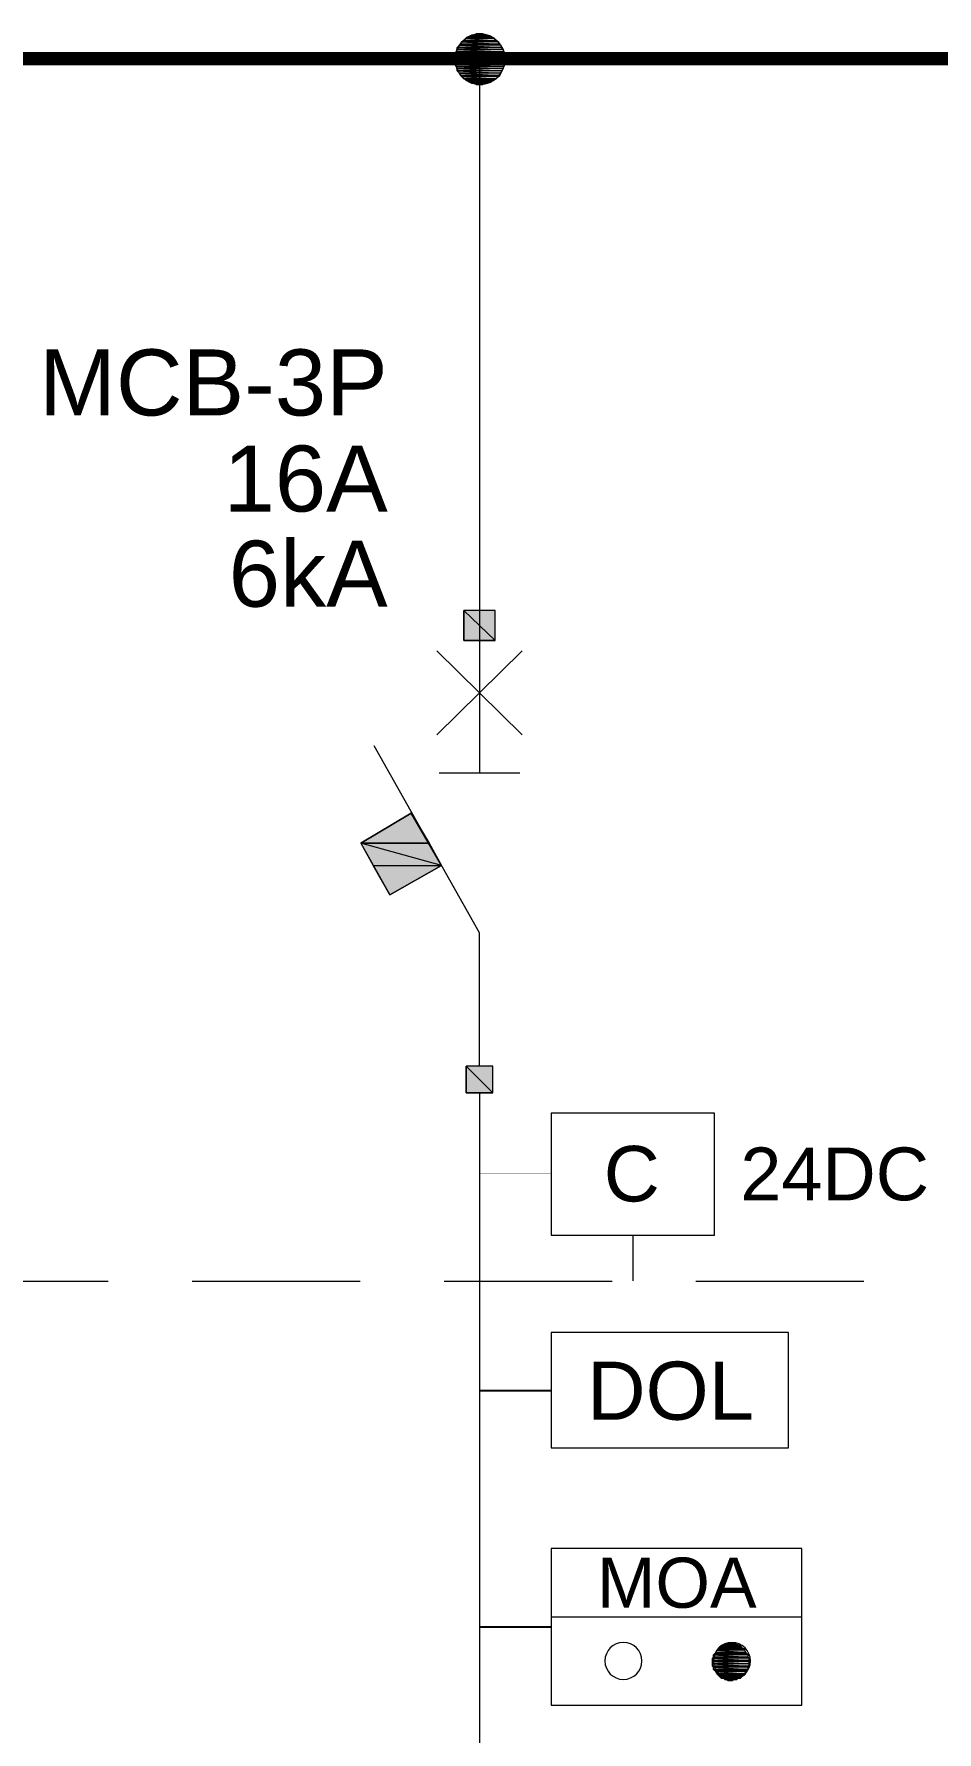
# Model space of a CAD drawing. Header units: millimetres. Extents: x -33055 to 42243, y -56860 to 24450.
# Drawn here: x 17980 to 21395, y 8545 to 14967 of the extents above; entities that cross this region are included whole.
import ezdxf
from ezdxf.enums import TextEntityAlignment as Align

# ---------------------------------------------------------------- set-up
doc = ezdxf.new("R2010")
doc.units = ezdxf.units.MM
for name, color, linetype in [('E-BUSBAR', 7, 'Continuous'), ('E-CTRL', 7, 'Continuous'), ('E-LEADER', 7, 'Continuous'), ('E-SLD', 7, 'Continuous'), ('E-TEXT', 7, 'Continuous')]:
    doc.layers.add(name, color=color, linetype=linetype)
doc.styles.add('ARIAL', font='arial.ttf')

msp = doc.modelspace()

# ---------------------------------------------------------------- hatches: boundary and pattern name
at = {"layer": 'E-SLD'}
h = msp.add_hatch(color=7, dxfattribs=at)
h.dxf.hatch_style = 1
h.paths.add_polyline_path([(19677.2, 14967), (19651.8, 14967), (19689.9, 14962.8), (19677.2, 14967)])
h.paths.add_polyline_path([(19651.8, 14967), (19689.9, 14962.8), (19647.5, 14962.8), (19651.8, 14967)])
h = msp.add_hatch(color=7, dxfattribs=at)
h.dxf.hatch_style = 1
h.paths.add_polyline_path([(19668.7, 14967), (19677.2, 14967), (19651.8, 14967), (19668.7, 14967)])
h = msp.add_hatch(color=7, dxfattribs=at)
h.dxf.hatch_style = 1
h.paths.add_polyline_path([(19757.6, 14899.3), (19575.6, 14899.3), (19757.6, 14890.8), (19757.6, 14899.3)])
h.paths.add_polyline_path([(19575.6, 14899.3), (19757.6, 14890.8), (19571.3, 14890.8), (19575.6, 14899.3)])
h = msp.add_hatch(color=7, dxfattribs=at)
h.dxf.hatch_style = 1
h.paths.add_polyline_path([(19753.4, 14907.8), (19579.8, 14907.8), (19757.6, 14899.3), (19753.4, 14907.8)])
h.paths.add_polyline_path([(19579.8, 14907.8), (19757.6, 14899.3), (19575.6, 14899.3), (19579.8, 14907.8)])
h = msp.add_hatch(color=7, dxfattribs=at)
h.dxf.hatch_style = 1
h.paths.add_polyline_path([(19744.9, 14924.7), (19588.3, 14924.7), (19749.1, 14916.2), (19744.9, 14924.7)])
h.paths.add_polyline_path([(19588.3, 14924.7), (19749.1, 14916.2), (19579.8, 14916.2), (19588.3, 14924.7)])
h = msp.add_hatch(color=7, dxfattribs=at)
h.dxf.hatch_style = 1
h.paths.add_polyline_path([(19749.1, 14916.2), (19579.8, 14916.2), (19753.4, 14907.8), (19749.1, 14916.2)])
h.paths.add_polyline_path([(19579.8, 14916.2), (19753.4, 14907.8), (19579.8, 14907.8), (19579.8, 14916.2)])
h = msp.add_hatch(color=7, dxfattribs=at)
h.dxf.hatch_style = 1
h.paths.add_polyline_path([(19740.7, 14928.9), (19592.5, 14928.9), (19744.9, 14924.7), (19740.7, 14928.9)])
h.paths.add_polyline_path([(19592.5, 14928.9), (19744.9, 14924.7), (19588.3, 14924.7), (19592.5, 14928.9)])
h = msp.add_hatch(color=7, dxfattribs=at)
h.dxf.hatch_style = 1
h.paths.add_polyline_path([(19736.4, 14937.4), (19596.7, 14937.4), (19740.7, 14928.9), (19736.4, 14937.4)])
h.paths.add_polyline_path([(19596.7, 14937.4), (19740.7, 14928.9), (19592.5, 14928.9), (19596.7, 14937.4)])
h = msp.add_hatch(color=7, dxfattribs=at)
h.dxf.hatch_style = 1
h.paths.add_polyline_path([(19728, 14941.6), (19605.2, 14941.6), (19736.4, 14937.4), (19728, 14941.6)])
h.paths.add_polyline_path([(19605.2, 14941.6), (19736.4, 14937.4), (19596.7, 14937.4), (19605.2, 14941.6)])
h = msp.add_hatch(color=7, dxfattribs=at)
h.dxf.hatch_style = 1
h.paths.add_polyline_path([(19719.5, 14950.1), (19613.7, 14950.1), (19728, 14941.6), (19719.5, 14950.1)])
h.paths.add_polyline_path([(19613.7, 14950.1), (19728, 14941.6), (19605.2, 14941.6), (19613.7, 14950.1)])
h = msp.add_hatch(color=7, dxfattribs=at)
h.dxf.hatch_style = 1
h.paths.add_polyline_path([(19711, 14954.3), (19617.9, 14954.3), (19719.5, 14950.1), (19711, 14954.3)])
h.paths.add_polyline_path([(19617.9, 14954.3), (19719.5, 14950.1), (19613.7, 14950.1), (19617.9, 14954.3)])
h = msp.add_hatch(color=7, dxfattribs=at)
h.dxf.hatch_style = 1
h.paths.add_polyline_path([(19706.8, 14958.6), (19626.4, 14958.6), (19711, 14954.3), (19706.8, 14958.6)])
h.paths.add_polyline_path([(19626.4, 14958.6), (19711, 14954.3), (19617.9, 14954.3), (19626.4, 14958.6)])
h = msp.add_hatch(color=7, dxfattribs=at)
h.dxf.hatch_style = 1
h.paths.add_polyline_path([(19694.1, 14962.8), (19634.8, 14962.8), (19706.8, 14958.6), (19694.1, 14962.8)])
h.paths.add_polyline_path([(19634.8, 14962.8), (19706.8, 14958.6), (19626.4, 14958.6), (19634.8, 14962.8)])
h = msp.add_hatch(color=7, dxfattribs=at)
h.dxf.hatch_style = 1
h.paths.add_polyline_path([(19689.9, 14962.8), (19647.5, 14962.8), (19694.1, 14962.8), (19689.9, 14962.8)])
h.paths.add_polyline_path([(19647.5, 14962.8), (19694.1, 14962.8), (19634.8, 14962.8), (19647.5, 14962.8)])
h = msp.add_hatch(color=7, dxfattribs=at)
h.dxf.hatch_style = 1
h.paths.add_polyline_path([(19757.6, 14890.8), (19571.3, 14890.8), (19761.8, 14882.4), (19757.6, 14890.8)])
h.paths.add_polyline_path([(19571.3, 14890.8), (19761.8, 14882.4), (19571.3, 14882.4), (19571.3, 14890.8)])
h = msp.add_hatch(color=7, dxfattribs=at)
h.dxf.hatch_style = 1
h.paths.add_polyline_path([(19761.8, 14882.4), (19571.3, 14882.4), (19761.8, 14869.7), (19761.8, 14882.4)])
h.paths.add_polyline_path([(19571.3, 14882.4), (19761.8, 14869.7), (19571.3, 14869.7), (19571.3, 14882.4)])
h = msp.add_hatch(color=7, dxfattribs=at)
h.dxf.hatch_style = 1
h.paths.add_polyline_path([(19761.8, 14869.7), (19571.3, 14869.7), (19761.8, 14861.2), (19761.8, 14869.7)])
h.paths.add_polyline_path([(19571.3, 14869.7), (19761.8, 14861.2), (19571.3, 14861.2), (19571.3, 14869.7)])
h = msp.add_hatch(color=7, dxfattribs=at)
h.dxf.hatch_style = 1
h.paths.add_polyline_path([(19761.8, 14861.2), (19571.3, 14861.2), (19757.6, 14852.7), (19761.8, 14861.2)])
h.paths.add_polyline_path([(19571.3, 14861.2), (19757.6, 14852.7), (19571.3, 14852.7), (19571.3, 14861.2)])
h = msp.add_hatch(color=7, dxfattribs=at)
h.dxf.hatch_style = 1
h.paths.add_polyline_path([(19757.6, 14852.7), (19571.3, 14852.7), (19757.6, 14844.3), (19757.6, 14852.7)])
h.paths.add_polyline_path([(19571.3, 14852.7), (19757.6, 14844.3), (19575.6, 14844.3), (19571.3, 14852.7)])
h = msp.add_hatch(color=7, dxfattribs=at)
h.dxf.hatch_style = 1
h.paths.add_polyline_path([(19757.6, 14844.3), (19575.6, 14844.3), (19753.4, 14835.8), (19757.6, 14844.3)])
h.paths.add_polyline_path([(19575.6, 14844.3), (19753.4, 14835.8), (19579.8, 14835.8), (19575.6, 14844.3)])
h = msp.add_hatch(color=7, dxfattribs=at)
h.dxf.hatch_style = 1
h.paths.add_polyline_path([(19753.4, 14835.8), (19579.8, 14835.8), (19749.1, 14827.3), (19753.4, 14835.8)])
h.paths.add_polyline_path([(19579.8, 14835.8), (19749.1, 14827.3), (19579.8, 14827.3), (19579.8, 14835.8)])
h = msp.add_hatch(color=7, dxfattribs=at)
h.dxf.hatch_style = 1
h.paths.add_polyline_path([(19749.1, 14827.3), (19579.8, 14827.3), (19744.9, 14818.9), (19749.1, 14827.3)])
h.paths.add_polyline_path([(19579.8, 14827.3), (19744.9, 14818.9), (19588.3, 14818.9), (19579.8, 14827.3)])
h = msp.add_hatch(color=7, dxfattribs=at)
h.dxf.hatch_style = 1
h.paths.add_polyline_path([(19744.9, 14818.9), (19588.3, 14818.9), (19740.7, 14810.4), (19744.9, 14818.9)])
h.paths.add_polyline_path([(19588.3, 14818.9), (19740.7, 14810.4), (19592.5, 14810.4), (19588.3, 14818.9)])
h = msp.add_hatch(color=7, dxfattribs=at)
h.dxf.hatch_style = 1
h.paths.add_polyline_path([(19740.7, 14810.4), (19592.5, 14810.4), (19736.4, 14806.2), (19740.7, 14810.4)])
h.paths.add_polyline_path([(19592.5, 14810.4), (19736.4, 14806.2), (19596.7, 14806.2), (19592.5, 14810.4)])
h = msp.add_hatch(color=7, dxfattribs=at)
h.dxf.hatch_style = 1
h.paths.add_polyline_path([(19736.4, 14806.2), (19596.7, 14806.2), (19728, 14797.7), (19736.4, 14806.2)])
h.paths.add_polyline_path([(19596.7, 14806.2), (19728, 14797.7), (19605.2, 14797.7), (19596.7, 14806.2)])
h = msp.add_hatch(color=7, dxfattribs=at)
h.dxf.hatch_style = 1
h.paths.add_polyline_path([(19728, 14797.7), (19605.2, 14797.7), (19719.5, 14793.5), (19728, 14797.7)])
h.paths.add_polyline_path([(19605.2, 14797.7), (19719.5, 14793.5), (19613.7, 14793.5), (19605.2, 14797.7)])
h = msp.add_hatch(color=7, dxfattribs=at)
h.dxf.hatch_style = 1
h.paths.add_polyline_path([(19719.5, 14793.5), (19613.7, 14793.5), (19711, 14789.2), (19719.5, 14793.5)])
h.paths.add_polyline_path([(19613.7, 14793.5), (19711, 14789.2), (19617.9, 14789.2), (19613.7, 14793.5)])
h = msp.add_hatch(color=7, dxfattribs=at)
h.dxf.hatch_style = 1
h.paths.add_polyline_path([(19711, 14789.2), (19617.9, 14789.2), (19706.8, 14785), (19711, 14789.2)])
h.paths.add_polyline_path([(19617.9, 14789.2), (19706.8, 14785), (19626.4, 14785), (19617.9, 14789.2)])
h = msp.add_hatch(color=7, dxfattribs=at)
h.dxf.hatch_style = 1
h.paths.add_polyline_path([(19706.8, 14785), (19626.4, 14785), (19694.1, 14780.8), (19706.8, 14785)])
h.paths.add_polyline_path([(19626.4, 14785), (19694.1, 14780.8), (19634.8, 14780.8), (19626.4, 14785)])
h = msp.add_hatch(color=7, dxfattribs=at)
h.dxf.hatch_style = 1
h.paths.add_polyline_path([(19694.1, 14780.8), (19634.8, 14780.8), (19689.9, 14780.8), (19694.1, 14780.8)])
h.paths.add_polyline_path([(19634.8, 14780.8), (19689.9, 14780.8), (19647.5, 14780.8), (19634.8, 14780.8)])
h = msp.add_hatch(color=7, dxfattribs=at)
h.dxf.hatch_style = 1
h.paths.add_polyline_path([(19647.5, 14780.8), (19651.8, 14776.5), (19677.2, 14776.5), (19647.5, 14780.8)])
h.paths.add_polyline_path([(19651.8, 14776.5), (19677.2, 14776.5), (19668.7, 14776.5), (19651.8, 14776.5)])
h = msp.add_hatch(color=7, dxfattribs=at)
h.dxf.hatch_style = 1
h.paths.add_polyline_path([(19647.5, 14780.8), (19689.9, 14780.8), (19677.2, 14776.5), (19647.5, 14780.8)])
h = msp.add_hatch(color=7, dxfattribs=at)
h.dxf.hatch_style = 1
h.paths.add_polyline_path([(19723.7, 12786.9), (19605.2, 12786.9), (19723.7, 12672.6), (19723.7, 12786.9)])
h.paths.add_polyline_path([(19605.2, 12786.9), (19723.7, 12672.6), (19605.2, 12672.6), (19605.2, 12786.9)])
h = msp.add_hatch(color=7, dxfattribs=at)
h.dxf.hatch_style = 1
h.paths.add_polyline_path([(19406.2, 12020.6), (19474, 11906.3), (19215.7, 11906.3), (19406.2, 12020.6)])
h = msp.add_hatch(color=7, dxfattribs=at)
h.dxf.hatch_style = 1
h.paths.add_polyline_path([(19215.7, 11906.3), (19262.3, 11821.7), (19520.5, 11821.7), (19215.7, 11906.3)])
h.paths.add_polyline_path([(19262.3, 11821.7), (19520.5, 11821.7), (19325.8, 11711.6), (19262.3, 11821.7)])
h = msp.add_hatch(color=7, dxfattribs=at)
h.dxf.hatch_style = 1
h.paths.add_polyline_path([(19215.7, 11906.3), (19474, 11906.3), (19520.5, 11821.7), (19215.7, 11906.3)])
h = msp.add_hatch(color=7, dxfattribs=at)
h.dxf.hatch_style = 1
h.paths.add_polyline_path([(19715.3, 11063.9), (19613.7, 11063.9), (19715.3, 10962.3), (19715.3, 11063.9)])
h.paths.add_polyline_path([(19613.7, 11063.9), (19715.3, 10962.3), (19613.7, 10962.3), (19613.7, 11063.9)])
h = msp.add_hatch(color=7, dxfattribs=at)
h.dxf.hatch_style = 1
h.paths.add_polyline_path([(20659.3, 8862.6), (20570.4, 8862.6), (20667.8, 8858.3), (20659.3, 8862.6)])
h.paths.add_polyline_path([(20570.4, 8862.6), (20667.8, 8858.3), (20566.2, 8858.3), (20570.4, 8862.6)])
h = msp.add_hatch(color=7, dxfattribs=at)
h.dxf.hatch_style = 1
h.paths.add_polyline_path([(20655.1, 8866.8), (20574.6, 8866.8), (20659.3, 8862.6), (20655.1, 8866.8)])
h.paths.add_polyline_path([(20574.6, 8866.8), (20659.3, 8862.6), (20570.4, 8862.6), (20574.6, 8866.8)])
h = msp.add_hatch(color=7, dxfattribs=at)
h.dxf.hatch_style = 1
h.paths.add_polyline_path([(20650.8, 8871), (20578.9, 8871), (20655.1, 8866.8), (20650.8, 8871)])
h.paths.add_polyline_path([(20578.9, 8871), (20655.1, 8866.8), (20574.6, 8866.8), (20578.9, 8871)])
h = msp.add_hatch(color=7, dxfattribs=at)
h.dxf.hatch_style = 1
h.paths.add_polyline_path([(20642.4, 8875.3), (20587.3, 8875.3), (20650.8, 8871), (20642.4, 8875.3)])
h.paths.add_polyline_path([(20587.3, 8875.3), (20650.8, 8871), (20578.9, 8871), (20587.3, 8875.3)])
h = msp.add_hatch(color=7, dxfattribs=at)
h.dxf.hatch_style = 1
h.paths.add_polyline_path([(20638.1, 8875.3), (20591.6, 8875.3), (20642.4, 8875.3), (20638.1, 8875.3)])
h.paths.add_polyline_path([(20591.6, 8875.3), (20642.4, 8875.3), (20587.3, 8875.3), (20591.6, 8875.3)])
h = msp.add_hatch(color=7, dxfattribs=at)
h.dxf.hatch_style = 1
h.paths.add_polyline_path([(20629.7, 8879.5), (20600, 8879.5), (20638.1, 8875.3), (20629.7, 8879.5)])
h.paths.add_polyline_path([(20600, 8879.5), (20638.1, 8875.3), (20591.6, 8875.3), (20600, 8879.5)])
h = msp.add_hatch(color=7, dxfattribs=at)
h.dxf.hatch_style = 1
h.paths.add_polyline_path([(20621.2, 8879.5), (20604.3, 8879.5), (20629.7, 8879.5), (20621.2, 8879.5)])
h.paths.add_polyline_path([(20604.3, 8879.5), (20629.7, 8879.5), (20600, 8879.5), (20604.3, 8879.5)])
h = msp.add_hatch(color=7, dxfattribs=at)
h.dxf.hatch_style = 1
h.paths.add_polyline_path([(20617, 8879.5), (20621.2, 8879.5), (20604.3, 8879.5), (20617, 8879.5)])
h = msp.add_hatch(color=7, dxfattribs=at)
h.dxf.hatch_style = 1
h.paths.add_polyline_path([(20680.5, 8828.7), (20549.2, 8828.7), (20684.7, 8824.5), (20680.5, 8828.7)])
h.paths.add_polyline_path([(20549.2, 8828.7), (20684.7, 8824.5), (20545, 8824.5), (20549.2, 8828.7)])
h = msp.add_hatch(color=7, dxfattribs=at)
h.dxf.hatch_style = 1
h.paths.add_polyline_path([(20684.7, 8824.5), (20545, 8824.5), (20684.7, 8816), (20684.7, 8824.5)])
h.paths.add_polyline_path([(20545, 8824.5), (20684.7, 8816), (20545, 8816), (20545, 8824.5)])
h = msp.add_hatch(color=7, dxfattribs=at)
h.dxf.hatch_style = 1
h.paths.add_polyline_path([(20684.7, 8816), (20545, 8816), (20684.7, 8811.8), (20684.7, 8816)])
h.paths.add_polyline_path([(20545, 8816), (20684.7, 8811.8), (20545, 8811.8), (20545, 8816)])
h = msp.add_hatch(color=7, dxfattribs=at)
h.dxf.hatch_style = 1
h.paths.add_polyline_path([(20684.7, 8811.8), (20545, 8811.8), (20684.7, 8803.3), (20684.7, 8811.8)])
h.paths.add_polyline_path([(20545, 8811.8), (20684.7, 8803.3), (20545, 8803.3), (20545, 8811.8)])
h = msp.add_hatch(color=7, dxfattribs=at)
h.dxf.hatch_style = 1
h.paths.add_polyline_path([(20684.7, 8803.3), (20545, 8803.3), (20684.7, 8794.8), (20684.7, 8803.3)])
h.paths.add_polyline_path([(20545, 8803.3), (20684.7, 8794.8), (20545, 8794.8), (20545, 8803.3)])
h = msp.add_hatch(color=7, dxfattribs=at)
h.dxf.hatch_style = 1
h.paths.add_polyline_path([(20676.2, 8841.4), (20553.5, 8841.4), (20680.5, 8837.2), (20676.2, 8841.4)])
h.paths.add_polyline_path([(20553.5, 8841.4), (20680.5, 8837.2), (20549.2, 8837.2), (20553.5, 8841.4)])
h = msp.add_hatch(color=7, dxfattribs=at)
h.dxf.hatch_style = 1
h.paths.add_polyline_path([(20680.5, 8837.2), (20549.2, 8837.2), (20680.5, 8828.7), (20680.5, 8837.2)])
h.paths.add_polyline_path([(20549.2, 8837.2), (20680.5, 8828.7), (20549.2, 8828.7), (20549.2, 8837.2)])
h = msp.add_hatch(color=7, dxfattribs=at)
h.dxf.hatch_style = 1
h.paths.add_polyline_path([(20672, 8845.6), (20557.7, 8845.6), (20676.2, 8841.4), (20672, 8845.6)])
h.paths.add_polyline_path([(20557.7, 8845.6), (20676.2, 8841.4), (20553.5, 8841.4), (20557.7, 8845.6)])
h = msp.add_hatch(color=7, dxfattribs=at)
h.dxf.hatch_style = 1
h.paths.add_polyline_path([(20667.8, 8854.1), (20561.9, 8854.1), (20672, 8845.6), (20667.8, 8854.1)])
h.paths.add_polyline_path([(20561.9, 8854.1), (20672, 8845.6), (20557.7, 8845.6), (20561.9, 8854.1)])
h = msp.add_hatch(color=7, dxfattribs=at)
h.dxf.hatch_style = 1
h.paths.add_polyline_path([(20667.8, 8858.3), (20566.2, 8858.3), (20667.8, 8854.1), (20667.8, 8858.3)])
h.paths.add_polyline_path([(20566.2, 8858.3), (20667.8, 8854.1), (20561.9, 8854.1), (20566.2, 8858.3)])
h = msp.add_hatch(color=7, dxfattribs=at)
h.dxf.hatch_style = 1
h.paths.add_polyline_path([(20684.7, 8794.8), (20545, 8794.8), (20680.5, 8790.6), (20684.7, 8794.8)])
h.paths.add_polyline_path([(20545, 8794.8), (20680.5, 8790.6), (20549.2, 8790.6), (20545, 8794.8)])
h = msp.add_hatch(color=7, dxfattribs=at)
h.dxf.hatch_style = 1
h.paths.add_polyline_path([(20680.5, 8790.6), (20549.2, 8790.6), (20680.5, 8782.1), (20680.5, 8790.6)])
h.paths.add_polyline_path([(20549.2, 8790.6), (20680.5, 8782.1), (20549.2, 8782.1), (20549.2, 8790.6)])
h = msp.add_hatch(color=7, dxfattribs=at)
h.dxf.hatch_style = 1
h.paths.add_polyline_path([(20680.5, 8782.1), (20549.2, 8782.1), (20676.2, 8777.9), (20680.5, 8782.1)])
h.paths.add_polyline_path([(20549.2, 8782.1), (20676.2, 8777.9), (20553.5, 8777.9), (20549.2, 8782.1)])
h = msp.add_hatch(color=7, dxfattribs=at)
h.dxf.hatch_style = 1
h.paths.add_polyline_path([(20676.2, 8777.9), (20553.5, 8777.9), (20672, 8773.7), (20676.2, 8777.9)])
h.paths.add_polyline_path([(20553.5, 8777.9), (20672, 8773.7), (20557.7, 8773.7), (20553.5, 8777.9)])
h = msp.add_hatch(color=7, dxfattribs=at)
h.dxf.hatch_style = 1
h.paths.add_polyline_path([(20672, 8773.7), (20557.7, 8773.7), (20667.8, 8765.2), (20672, 8773.7)])
h.paths.add_polyline_path([(20557.7, 8773.7), (20667.8, 8765.2), (20561.9, 8765.2), (20557.7, 8773.7)])
h = msp.add_hatch(color=7, dxfattribs=at)
h.dxf.hatch_style = 1
h.paths.add_polyline_path([(20667.8, 8765.2), (20561.9, 8765.2), (20667.8, 8761), (20667.8, 8765.2)])
h.paths.add_polyline_path([(20561.9, 8765.2), (20667.8, 8761), (20566.2, 8761), (20561.9, 8765.2)])
h = msp.add_hatch(color=7, dxfattribs=at)
h.dxf.hatch_style = 1
h.paths.add_polyline_path([(20667.8, 8761), (20566.2, 8761), (20659.3, 8756.7), (20667.8, 8761)])
h.paths.add_polyline_path([(20566.2, 8761), (20659.3, 8756.7), (20570.4, 8756.7), (20566.2, 8761)])
h = msp.add_hatch(color=7, dxfattribs=at)
h.dxf.hatch_style = 1
h.paths.add_polyline_path([(20659.3, 8756.7), (20570.4, 8756.7), (20655.1, 8752.5), (20659.3, 8756.7)])
h.paths.add_polyline_path([(20570.4, 8756.7), (20655.1, 8752.5), (20574.6, 8752.5), (20570.4, 8756.7)])
h = msp.add_hatch(color=7, dxfattribs=at)
h.dxf.hatch_style = 1
h.paths.add_polyline_path([(20655.1, 8752.5), (20574.6, 8752.5), (20650.8, 8748.3), (20655.1, 8752.5)])
h.paths.add_polyline_path([(20574.6, 8752.5), (20650.8, 8748.3), (20578.9, 8748.3), (20574.6, 8752.5)])
h = msp.add_hatch(color=7, dxfattribs=at)
h.dxf.hatch_style = 1
h.paths.add_polyline_path([(20650.8, 8748.3), (20578.9, 8748.3), (20642.4, 8748.3), (20650.8, 8748.3)])
h.paths.add_polyline_path([(20578.9, 8748.3), (20642.4, 8748.3), (20587.3, 8748.3), (20578.9, 8748.3)])
h = msp.add_hatch(color=7, dxfattribs=at)
h.dxf.hatch_style = 1
h.paths.add_polyline_path([(20642.4, 8748.3), (20587.3, 8748.3), (20638.1, 8744), (20642.4, 8748.3)])
h.paths.add_polyline_path([(20587.3, 8748.3), (20638.1, 8744), (20591.6, 8744), (20587.3, 8748.3)])
h = msp.add_hatch(color=7, dxfattribs=at)
h.dxf.hatch_style = 1
h.paths.add_polyline_path([(20638.1, 8744), (20591.6, 8744), (20629.7, 8744), (20638.1, 8744)])
h.paths.add_polyline_path([(20591.6, 8744), (20629.7, 8744), (20600, 8744), (20591.6, 8744)])
h = msp.add_hatch(color=7, dxfattribs=at)
h.dxf.hatch_style = 1
h.paths.add_polyline_path([(20600, 8744), (20604.3, 8739.8), (20621.2, 8739.8), (20600, 8744)])
h.paths.add_polyline_path([(20604.3, 8739.8), (20621.2, 8739.8), (20617, 8739.8), (20604.3, 8739.8)])
h = msp.add_hatch(color=7, dxfattribs=at)
h.dxf.hatch_style = 1
h.paths.add_polyline_path([(20600, 8744), (20629.7, 8744), (20621.2, 8739.8), (20600, 8744)])

# ---------------------------------------------------------------- linework, layer by layer
at = {"layer": 'E-BUSBAR', "const_width": 50}
msp.add_lwpolyline([(-25283, 14874), (35929, 14874)], dxfattribs=at)
at = {"layer": 'E-CTRL', "color": 7, "lineweight": 0}
for p, q in [((17625.5, 10250), (18260.5, 10250)), ((18578, 10250), (19213, 10250)), ((19530.5, 10250), (20165.5, 10250)), ((20483, 10250), (21118, 10250))]:
    msp.add_line(p, q, dxfattribs=at)
at = {"layer": 'E-LEADER', "color": 253, "lineweight": 25, "true_color": 0x999999}
for p, q in [((19664.5, 9836.2), (19935.4, 9836.2)), ((19664.5, 8943), (19935.4, 8943))]:
    msp.add_line(p, q, dxfattribs=at)
at = {"layer": 'E-SLD', "color": 7, "lineweight": 0}
for p, q in [((19664.5, 14873.9), (19664.5, 12173)), ((19503.6, 12634.5), (19825.3, 12317)), ((19825.3, 12634.5), (19503.6, 12317)), ((19512.1, 12173), (19816.9, 12173)), ((19664.5, 10962.3), (19664.5, 8214.9)), ((20244.4, 10424.7), (20244.4, 10251.1)), ((19935.4, 8981.1), (20883.7, 8981.1))]:
    msp.add_line(p, q, dxfattribs=at)
for points in [[(19761.8, 14871.8), (19759.9, 14891), (19754.3, 14908.9), (19745.6, 14925), (19733.9, 14939.1), (19719.8, 14950.8), (19703.6, 14959.5), (19685.8, 14965.1), (19666.6, 14967), (19647.4, 14965.1), (19629.5, 14959.5), (19613.3, 14950.8), (19599.2, 14939.1), (19587.6, 14925), (19578.8, 14908.9), (19573.3, 14891), (19571.3, 14871.8), (19573.3, 14852.6), (19578.8, 14834.7), (19587.6, 14818.5), (19599.2, 14804.4), (19613.3, 14792.8), (19629.5, 14784), (19647.4, 14778.5), (19666.6, 14776.5), (19685.8, 14778.5), (19703.6, 14784), (19719.8, 14792.8), (19733.9, 14804.4), (19745.6, 14818.5), (19754.3, 14834.7), (19759.9, 14852.6), (19761.8, 14871.8)], [(19651.8, 14967), (19689.9, 14962.8), (19647.5, 14962.8), (19651.8, 14967)], [(19668.7, 14967), (19677.2, 14967), (19651.8, 14967), (19668.7, 14967)], [(19677.2, 14967), (19651.8, 14967), (19689.9, 14962.8), (19677.2, 14967)], [(19575.6, 14899.3), (19757.6, 14890.8), (19571.3, 14890.8), (19575.6, 14899.3)], [(19579.8, 14907.8), (19757.6, 14899.3), (19575.6, 14899.3), (19579.8, 14907.8)], [(19757.6, 14899.3), (19575.6, 14899.3), (19757.6, 14890.8), (19757.6, 14899.3)], [(19588.3, 14924.7), (19749.1, 14916.2), (19579.8, 14916.2), (19588.3, 14924.7)], [(19749.1, 14916.2), (19579.8, 14916.2), (19753.4, 14907.8), (19749.1, 14916.2)], [(19579.8, 14916.2), (19753.4, 14907.8), (19579.8, 14907.8), (19579.8, 14916.2)], [(19753.4, 14907.8), (19579.8, 14907.8), (19757.6, 14899.3), (19753.4, 14907.8)], [(19592.5, 14928.9), (19744.9, 14924.7), (19588.3, 14924.7), (19592.5, 14928.9)], [(19744.9, 14924.7), (19588.3, 14924.7), (19749.1, 14916.2), (19744.9, 14924.7)], [(19596.7, 14937.4), (19740.7, 14928.9), (19592.5, 14928.9), (19596.7, 14937.4)], [(19740.7, 14928.9), (19592.5, 14928.9), (19744.9, 14924.7), (19740.7, 14928.9)], [(19605.2, 14941.6), (19736.4, 14937.4), (19596.7, 14937.4), (19605.2, 14941.6)], [(19736.4, 14937.4), (19596.7, 14937.4), (19740.7, 14928.9), (19736.4, 14937.4)], [(19613.7, 14950.1), (19728, 14941.6), (19605.2, 14941.6), (19613.7, 14950.1)], [(19728, 14941.6), (19605.2, 14941.6), (19736.4, 14937.4), (19728, 14941.6)], [(19617.9, 14954.3), (19719.5, 14950.1), (19613.7, 14950.1), (19617.9, 14954.3)], [(19719.5, 14950.1), (19613.7, 14950.1), (19728, 14941.6), (19719.5, 14950.1)], [(19626.4, 14958.6), (19711, 14954.3), (19617.9, 14954.3), (19626.4, 14958.6)], [(19711, 14954.3), (19617.9, 14954.3), (19719.5, 14950.1), (19711, 14954.3)], [(19634.8, 14962.8), (19706.8, 14958.6), (19626.4, 14958.6), (19634.8, 14962.8)], [(19706.8, 14958.6), (19626.4, 14958.6), (19711, 14954.3), (19706.8, 14958.6)], [(19647.5, 14962.8), (19694.1, 14962.8), (19634.8, 14962.8), (19647.5, 14962.8)], [(19694.1, 14962.8), (19634.8, 14962.8), (19706.8, 14958.6), (19694.1, 14962.8)], [(19689.9, 14962.8), (19647.5, 14962.8), (19694.1, 14962.8), (19689.9, 14962.8)], [(19757.6, 14890.8), (19571.3, 14890.8), (19761.8, 14882.4), (19757.6, 14890.8)], [(19571.3, 14890.8), (19761.8, 14882.4), (19571.3, 14882.4), (19571.3, 14890.8)], [(19761.8, 14882.4), (19571.3, 14882.4), (19761.8, 14869.7), (19761.8, 14882.4)], [(19571.3, 14882.4), (19761.8, 14869.7), (19571.3, 14869.7), (19571.3, 14882.4)], [(19761.8, 14869.7), (19571.3, 14869.7), (19761.8, 14861.2), (19761.8, 14869.7)], [(19571.3, 14869.7), (19761.8, 14861.2), (19571.3, 14861.2), (19571.3, 14869.7)], [(19761.8, 14861.2), (19571.3, 14861.2), (19757.6, 14852.7), (19761.8, 14861.2)], [(19571.3, 14861.2), (19757.6, 14852.7), (19571.3, 14852.7), (19571.3, 14861.2)], [(19757.6, 14852.7), (19571.3, 14852.7), (19757.6, 14844.3), (19757.6, 14852.7)], [(19571.3, 14852.7), (19757.6, 14844.3), (19575.6, 14844.3), (19571.3, 14852.7)], [(19757.6, 14844.3), (19575.6, 14844.3), (19753.4, 14835.8), (19757.6, 14844.3)], [(19575.6, 14844.3), (19753.4, 14835.8), (19579.8, 14835.8), (19575.6, 14844.3)], [(19753.4, 14835.8), (19579.8, 14835.8), (19749.1, 14827.3), (19753.4, 14835.8)], [(19579.8, 14835.8), (19749.1, 14827.3), (19579.8, 14827.3), (19579.8, 14835.8)], [(19749.1, 14827.3), (19579.8, 14827.3), (19744.9, 14818.9), (19749.1, 14827.3)], [(19579.8, 14827.3), (19744.9, 14818.9), (19588.3, 14818.9), (19579.8, 14827.3)], [(19744.9, 14818.9), (19588.3, 14818.9), (19740.7, 14810.4), (19744.9, 14818.9)], [(19588.3, 14818.9), (19740.7, 14810.4), (19592.5, 14810.4), (19588.3, 14818.9)], [(19740.7, 14810.4), (19592.5, 14810.4), (19736.4, 14806.2), (19740.7, 14810.4)], [(19592.5, 14810.4), (19736.4, 14806.2), (19596.7, 14806.2), (19592.5, 14810.4)], [(19736.4, 14806.2), (19596.7, 14806.2), (19728, 14797.7), (19736.4, 14806.2)], [(19596.7, 14806.2), (19728, 14797.7), (19605.2, 14797.7), (19596.7, 14806.2)], [(19728, 14797.7), (19605.2, 14797.7), (19719.5, 14793.5), (19728, 14797.7)], [(19605.2, 14797.7), (19719.5, 14793.5), (19613.7, 14793.5), (19605.2, 14797.7)], [(19719.5, 14793.5), (19613.7, 14793.5), (19711, 14789.2), (19719.5, 14793.5)], [(19613.7, 14793.5), (19711, 14789.2), (19617.9, 14789.2), (19613.7, 14793.5)], [(19711, 14789.2), (19617.9, 14789.2), (19706.8, 14785), (19711, 14789.2)], [(19617.9, 14789.2), (19706.8, 14785), (19626.4, 14785), (19617.9, 14789.2)], [(19706.8, 14785), (19626.4, 14785), (19694.1, 14780.8), (19706.8, 14785)], [(19626.4, 14785), (19694.1, 14780.8), (19634.8, 14780.8), (19626.4, 14785)], [(19694.1, 14780.8), (19634.8, 14780.8), (19689.9, 14780.8), (19694.1, 14780.8)], [(19634.8, 14780.8), (19689.9, 14780.8), (19647.5, 14780.8), (19634.8, 14780.8)], [(19647.5, 14780.8), (19651.8, 14776.5), (19677.2, 14776.5), (19647.5, 14780.8)], [(19647.5, 14780.8), (19689.9, 14780.8), (19677.2, 14776.5), (19647.5, 14780.8)], [(19651.8, 14776.5), (19677.2, 14776.5), (19668.7, 14776.5), (19651.8, 14776.5)], [(19605.2, 12786.9), (19605.2, 12672.6), (19723.7, 12672.6), (19723.7, 12786.9), (19605.2, 12786.9)], [(19605.2, 12786.9), (19605.2, 12672.6), (19723.7, 12672.6), (19723.7, 12786.9), (19605.2, 12786.9)], [(19723.7, 12786.9), (19605.2, 12786.9), (19723.7, 12672.6), (19723.7, 12786.9)], [(19605.2, 12786.9), (19723.7, 12672.6), (19605.2, 12672.6), (19605.2, 12786.9)], [(19664.5, 11063.9), (19664.5, 11567.7), (19266.5, 12274.6)], [(19325.8, 11711.6), (19520.5, 11821.7), (19406.2, 12020.6), (19215.7, 11906.3), (19325.8, 11711.6)], [(19406.2, 12020.6), (19474, 11906.3), (19215.7, 11906.3), (19406.2, 12020.6)], [(19215.7, 11906.3), (19262.3, 11821.7), (19520.5, 11821.7), (19215.7, 11906.3)], [(19215.7, 11906.3), (19474, 11906.3), (19520.5, 11821.7), (19215.7, 11906.3)], [(19262.3, 11821.7), (19520.5, 11821.7), (19325.8, 11711.6), (19262.3, 11821.7)], [(19613.7, 11063.9), (19613.7, 10962.3), (19715.3, 10962.3), (19715.3, 11063.9), (19613.7, 11063.9)], [(19715.3, 11063.9), (19613.7, 11063.9), (19715.3, 10962.3), (19715.3, 11063.9)], [(19613.7, 11063.9), (19715.3, 10962.3), (19613.7, 10962.3), (19613.7, 11063.9)], [(19935.4, 10886.1), (19935.4, 10424.7), (20553.5, 10424.7), (20553.5, 10886.1), (19935.4, 10886.1)], [(19935.4, 10056.4), (19935.4, 9620.3), (20832.9, 9620.3), (20832.9, 10056.4), (19935.4, 10056.4)], [(19935.4, 9239.3), (19935.4, 8646.7), (20883.7, 8646.7), (20883.7, 9239.3), (19935.4, 9239.3)], [(20278.3, 8813.9), (20276.9, 8828), (20272.8, 8841.1), (20266.4, 8852.9), (20257.8, 8863.3), (20247.5, 8871.8), (20235.6, 8878.2), (20222.5, 8882.3), (20208.4, 8883.7), (20194.4, 8882.3), (20181.3, 8878.2), (20169.4, 8871.8), (20159, 8863.3), (20150.5, 8852.9), (20144.1, 8841.1), (20140, 8828), (20138.6, 8813.9), (20140, 8799.8), (20144.1, 8786.7), (20150.5, 8774.8), (20159, 8764.5), (20169.4, 8756), (20181.3, 8749.5), (20194.4, 8745.5), (20208.4, 8744), (20222.5, 8745.5), (20235.6, 8749.5), (20247.5, 8756), (20257.8, 8764.5), (20266.4, 8774.8), (20272.8, 8786.7), (20276.9, 8799.8), (20278.3, 8813.9)], [(20688.9, 8813.9), (20687.5, 8828), (20683.4, 8841.1), (20677, 8852.9), (20668.5, 8863.3), (20658.1, 8871.8), (20646.3, 8878.2), (20633.2, 8882.3), (20619.1, 8883.7), (20605, 8882.3), (20591.9, 8878.2), (20580, 8871.8), (20569.7, 8863.3), (20561.2, 8852.9), (20554.7, 8841.1), (20550.6, 8828), (20549.2, 8813.9), (20550.6, 8799.8), (20554.7, 8786.7), (20561.2, 8774.8), (20569.7, 8764.5), (20580, 8756), (20591.9, 8749.5), (20605, 8745.5), (20619.1, 8744), (20633.2, 8745.5), (20646.3, 8749.5), (20658.1, 8756), (20668.5, 8764.5), (20677, 8774.8), (20683.4, 8786.7), (20687.5, 8799.8), (20688.9, 8813.9)], [(20570.4, 8862.6), (20667.8, 8858.3), (20566.2, 8858.3), (20570.4, 8862.6)], [(20574.6, 8866.8), (20659.3, 8862.6), (20570.4, 8862.6), (20574.6, 8866.8)], [(20659.3, 8862.6), (20570.4, 8862.6), (20667.8, 8858.3), (20659.3, 8862.6)], [(20578.9, 8871), (20655.1, 8866.8), (20574.6, 8866.8), (20578.9, 8871)], [(20655.1, 8866.8), (20574.6, 8866.8), (20659.3, 8862.6), (20655.1, 8866.8)], [(20587.3, 8875.3), (20650.8, 8871), (20578.9, 8871), (20587.3, 8875.3)], [(20650.8, 8871), (20578.9, 8871), (20655.1, 8866.8), (20650.8, 8871)], [(20591.6, 8875.3), (20642.4, 8875.3), (20587.3, 8875.3), (20591.6, 8875.3)], [(20642.4, 8875.3), (20587.3, 8875.3), (20650.8, 8871), (20642.4, 8875.3)], [(20600, 8879.5), (20638.1, 8875.3), (20591.6, 8875.3), (20600, 8879.5)], [(20638.1, 8875.3), (20591.6, 8875.3), (20642.4, 8875.3), (20638.1, 8875.3)], [(20604.3, 8879.5), (20629.7, 8879.5), (20600, 8879.5), (20604.3, 8879.5)], [(20629.7, 8879.5), (20600, 8879.5), (20638.1, 8875.3), (20629.7, 8879.5)], [(20617, 8879.5), (20621.2, 8879.5), (20604.3, 8879.5), (20617, 8879.5)], [(20621.2, 8879.5), (20604.3, 8879.5), (20629.7, 8879.5), (20621.2, 8879.5)], [(20549.2, 8828.7), (20684.7, 8824.5), (20545, 8824.5), (20549.2, 8828.7)], [(20684.7, 8824.5), (20545, 8824.5), (20684.7, 8816), (20684.7, 8824.5)], [(20545, 8824.5), (20684.7, 8816), (20545, 8816), (20545, 8824.5)], [(20684.7, 8816), (20545, 8816), (20684.7, 8811.8), (20684.7, 8816)], [(20545, 8816), (20684.7, 8811.8), (20545, 8811.8), (20545, 8816)], [(20684.7, 8811.8), (20545, 8811.8), (20684.7, 8803.3), (20684.7, 8811.8)], [(20545, 8811.8), (20684.7, 8803.3), (20545, 8803.3), (20545, 8811.8)], [(20684.7, 8803.3), (20545, 8803.3), (20684.7, 8794.8), (20684.7, 8803.3)], [(20545, 8803.3), (20684.7, 8794.8), (20545, 8794.8), (20545, 8803.3)], [(20553.5, 8841.4), (20680.5, 8837.2), (20549.2, 8837.2), (20553.5, 8841.4)], [(20680.5, 8837.2), (20549.2, 8837.2), (20680.5, 8828.7), (20680.5, 8837.2)], [(20549.2, 8837.2), (20680.5, 8828.7), (20549.2, 8828.7), (20549.2, 8837.2)], [(20680.5, 8828.7), (20549.2, 8828.7), (20684.7, 8824.5), (20680.5, 8828.7)], [(20557.7, 8845.6), (20676.2, 8841.4), (20553.5, 8841.4), (20557.7, 8845.6)], [(20676.2, 8841.4), (20553.5, 8841.4), (20680.5, 8837.2), (20676.2, 8841.4)], [(20561.9, 8854.1), (20672, 8845.6), (20557.7, 8845.6), (20561.9, 8854.1)], [(20672, 8845.6), (20557.7, 8845.6), (20676.2, 8841.4), (20672, 8845.6)], [(20566.2, 8858.3), (20667.8, 8854.1), (20561.9, 8854.1), (20566.2, 8858.3)], [(20667.8, 8854.1), (20561.9, 8854.1), (20672, 8845.6), (20667.8, 8854.1)], [(20667.8, 8858.3), (20566.2, 8858.3), (20667.8, 8854.1), (20667.8, 8858.3)], [(20684.7, 8794.8), (20545, 8794.8), (20680.5, 8790.6), (20684.7, 8794.8)], [(20545, 8794.8), (20680.5, 8790.6), (20549.2, 8790.6), (20545, 8794.8)], [(20680.5, 8790.6), (20549.2, 8790.6), (20680.5, 8782.1), (20680.5, 8790.6)], [(20549.2, 8790.6), (20680.5, 8782.1), (20549.2, 8782.1), (20549.2, 8790.6)], [(20680.5, 8782.1), (20549.2, 8782.1), (20676.2, 8777.9), (20680.5, 8782.1)], [(20549.2, 8782.1), (20676.2, 8777.9), (20553.5, 8777.9), (20549.2, 8782.1)], [(20676.2, 8777.9), (20553.5, 8777.9), (20672, 8773.7), (20676.2, 8777.9)], [(20553.5, 8777.9), (20672, 8773.7), (20557.7, 8773.7), (20553.5, 8777.9)], [(20672, 8773.7), (20557.7, 8773.7), (20667.8, 8765.2), (20672, 8773.7)], [(20557.7, 8773.7), (20667.8, 8765.2), (20561.9, 8765.2), (20557.7, 8773.7)], [(20667.8, 8765.2), (20561.9, 8765.2), (20667.8, 8761), (20667.8, 8765.2)], [(20561.9, 8765.2), (20667.8, 8761), (20566.2, 8761), (20561.9, 8765.2)], [(20667.8, 8761), (20566.2, 8761), (20659.3, 8756.7), (20667.8, 8761)], [(20566.2, 8761), (20659.3, 8756.7), (20570.4, 8756.7), (20566.2, 8761)], [(20659.3, 8756.7), (20570.4, 8756.7), (20655.1, 8752.5), (20659.3, 8756.7)], [(20570.4, 8756.7), (20655.1, 8752.5), (20574.6, 8752.5), (20570.4, 8756.7)], [(20655.1, 8752.5), (20574.6, 8752.5), (20650.8, 8748.3), (20655.1, 8752.5)], [(20574.6, 8752.5), (20650.8, 8748.3), (20578.9, 8748.3), (20574.6, 8752.5)], [(20650.8, 8748.3), (20578.9, 8748.3), (20642.4, 8748.3), (20650.8, 8748.3)], [(20578.9, 8748.3), (20642.4, 8748.3), (20587.3, 8748.3), (20578.9, 8748.3)], [(20642.4, 8748.3), (20587.3, 8748.3), (20638.1, 8744), (20642.4, 8748.3)], [(20587.3, 8748.3), (20638.1, 8744), (20591.6, 8744), (20587.3, 8748.3)], [(20638.1, 8744), (20591.6, 8744), (20629.7, 8744), (20638.1, 8744)], [(20591.6, 8744), (20629.7, 8744), (20600, 8744), (20591.6, 8744)], [(20600, 8744), (20604.3, 8739.8), (20621.2, 8739.8), (20600, 8744)], [(20600, 8744), (20629.7, 8744), (20621.2, 8739.8), (20600, 8744)], [(20604.3, 8739.8), (20621.2, 8739.8), (20617, 8739.8), (20604.3, 8739.8)]]:
    msp.add_lwpolyline(points, dxfattribs=at)
at = {"layer": 'E-SLD', "const_width": 1}
msp.add_lwpolyline([(19663.4, 10655.7), (19935.4, 10655.7)], dxfattribs=at)

# ---------------------------------------------------------------- texts
at = {"layer": 'E-TEXT', "color": 7, "style": 'ARIAL'}
for s, p in [('MCB-3P', (19317.3, 13524.2)), ('16A', (19317.3, 13160.8)), ('6kA', (19317.3, 12801))]:
    msp.add_text(s, height=249.81, dxfattribs=at).set_placement(p, align=Align.RIGHT)
for s, height, p in [('C', 209.9, (20134.4, 10551.7)), ('24DC', 199.8, (20650.8, 10555.9)), ('DOL', 219.73, (20070.9, 9726.2)), ('MOA', 189.71, (20109, 9015))]:
    msp.add_text(s, height=height, dxfattribs=at).set_placement(p)

doc.saveas('drawing.dxf')
